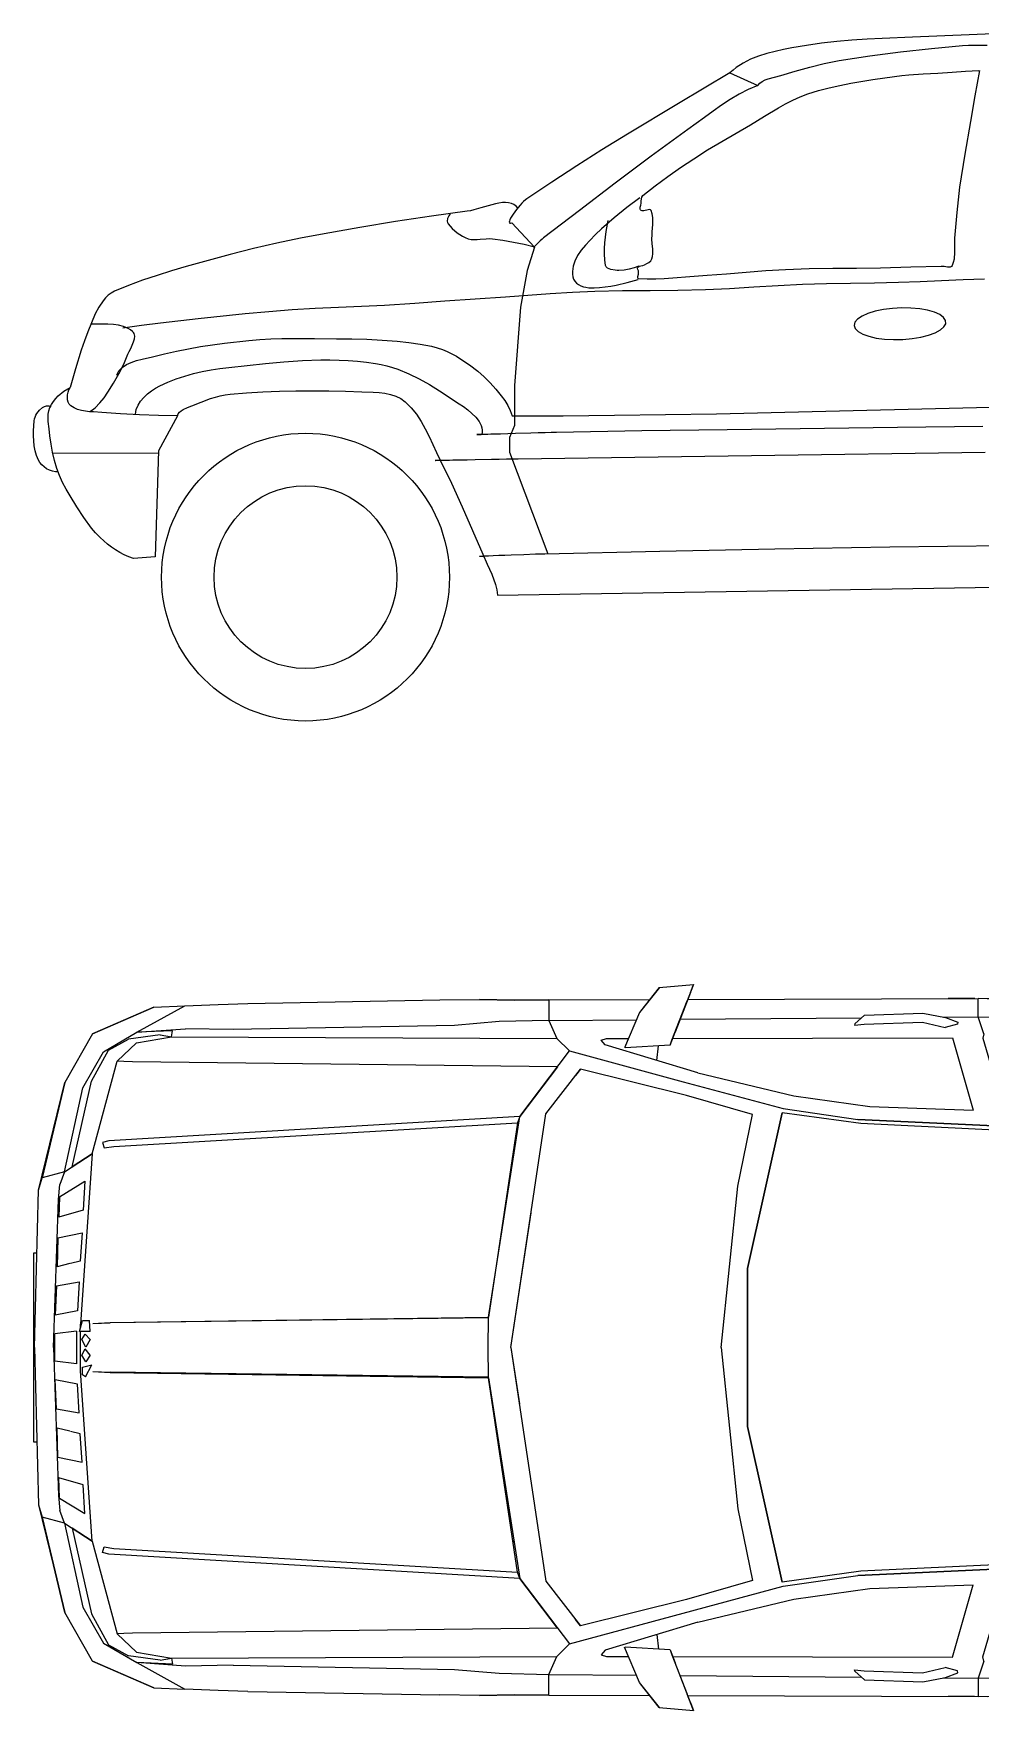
# Model space of a CAD drawing. Header units: millimetres. Extents: x 116290 to 180258, y 22146 to 121276.
# Drawn here: x 161259 to 163764, y 46024 to 50462 of the extents above; entities that cross this region are included whole.
import ezdxf

# ---------------------------------------------------------------- set-up
doc = ezdxf.new("R2010")
doc.units = ezdxf.units.MM

# ---------------------------------------------------------------- blocks, each defined once
blk = doc.blocks.new('A$C4E7E626C')
for p, q in [((1656.1, 1913.3), (1603.3, 1847.1)), ((1654.6, 1913.5), (1605.9, 1850.4)), ((1654.6, 1913.5), (1745.8, 1921)), ((1744.2, 1916.9), (1729.1, 1878.2)), ((1737.8, 1900.1), (1745.8, 1921)), ((1745.8, 1921), (1744.2, 1916.9)), ((272.9, 1794.5), (399.8, 1864.6)), ((318.3, 1860.9), (399.8, 1864.6)), ((399.8, 1864.6), (488.3, 1868.4)), ((488.2, 1868.4), (566.9, 1870.4)), ((566.9, 1870.4), (1075.2, 1880.1)), ((1075.2, 1880.1), (1179.3, 1881.5)), ((1272.3, 1879.7), (1179.3, 1881.5)), ((1179.3, 1881.5), (1272.2, 1879.7)), ((1272.2, 1879.7), (1362.9, 1880.4)), ((1362.9, 1880.4), (1272.3, 1879.7)), ((1362.9, 1880.4), (1362.8, 1826)), ((1362.9, 1880.4), (1629.7, 1881.2)), ((1688.6, 1773.6), (1729.1, 1878.2)), ((1688.6, 1773.6), (1729.1, 1878.2)), ((1737.8, 1900.1), (1697.1, 1795.3)), ((1730.5, 1881.5), (2499.1, 1884)), ((2488.5, 1884.5), (2419.3, 1883.7)), ((2488.8, 1883.9), (2488.5, 1884.5)), ((2498.9, 1835.3), (2499.1, 1884)), ((3110.8, 1879.5), (2499.1, 1884)), ((2522.7, 1884.1), (2743.1, 1882.2)), ((2522.7, 1884.1), (2522.7, 1883.8)), ((3110.8, 1879.5), (3185.4, 1880.3)), ((3111.1, 1879.5), (3110.8, 1879.5)), ((3272.1, 1880.2), (3185.4, 1880.3)), ((3458.3, 1877.9), (3272.1, 1880.2)), ((3458.2, 1877.9), (3883.6, 1870.5)), ((3458.2, 1877.9), (3463.7, 1827.3)), ((3458.3, 1877.9), (3458.3, 1877.9)), ((3883.6, 1870.5), (4017.4, 1867)), ((4017.4, 1867), (4118.6, 1862.9)), ((318.3, 1860.9), (155.8, 1790.3)), ((155.8, 1790.3), (318.3, 1860.9)), ((1231.7, 1822.7), (1113.7, 1812.6)), ((1362.8, 1826), (1231.7, 1822.7)), ((1362.8, 1826), (1595, 1827.9)), ((1362.8, 1826), (1384.6, 1778.5)), ((1603.3, 1847.1), (1562.9, 1753.5)), ((1710.1, 1828.9), (2190, 1832.8)), ((2198.1, 1840.1), (2172.3, 1817)), ((2197.3, 1816.1), (2352, 1821.1)), ((2198.1, 1840.1), (2352.8, 1844.9)), ((2352, 1821.1), (2411.4, 1807)), ((2352.8, 1844.9), (2412.7, 1833.4)), ((2406.5, 1834.6), (2498.9, 1835.3)), ((2412.7, 1833.4), (2445.2, 1821.4)), ((2445.2, 1821.4), (2444.1, 1815.8)), ((2498.9, 1835.3), (3055.3, 1833.5)), ((2513.8, 1790.2), (2498.9, 1835.3)), ((3196.5, 1832.6), (3055.3, 1833.5)), ((3167.1, 1830.7), (3140.9, 1818.1)), ((3167.1, 1830.7), (3296.4, 1838.9)), ((3296.4, 1838.9), (3353.4, 1830.3)), ((3353.4, 1830.3), (3417.6, 1811.5)), ((3463.7, 1827.3), (3355.1, 1829.8)), ((3463.7, 1827.3), (3463.1, 1833)), ((3463.7, 1827.3), (3938.5, 1819.8)), ((3467.9, 1782.4), (3463.7, 1827.3)), ((3938.5, 1819.8), (4019.1, 1819.5)), ((4019.1, 1819.5), (4349.7, 1806.6)), ((4019.1, 1819.5), (4019.3, 1819.5)), ((4118.6, 1862.9), (4269.8, 1859.5)), ((4442.6, 1842.8), (4269.8, 1859.5)), ((4442.6, 1842.8), (4511.4, 1815)), ((155.8, 1790.3), (82.5, 1661.7)), ((155.8, 1790.3), (82.5, 1661.7)), ((185.2, 1742.6), (272.9, 1794.5)), ((198, 1747), (251.2, 1776.3)), ((335.3, 1787.7), (251.2, 1776.3)), ((272.7, 1766.4), (365.3, 1782.7)), ((272.9, 1794.5), (401.9, 1804.1)), ((367.6, 1798.6), (272.9, 1794.5)), ((335.3, 1787.7), (365.3, 1782.7)), ((365.3, 1782.7), (367.6, 1798.6)), ((365.3, 1782.7), (1384.6, 1778.5)), ((528.4, 1801.5), (401.9, 1804.1)), ((1113.7, 1812.6), (528.4, 1801.5)), ((1417.9, 1745.1), (1384.6, 1778.5)), ((1501.3, 1773.7), (1515.5, 1777.9)), ((1515.5, 1777.9), (1573.5, 1778)), ((1683.8, 1760.8), (1697.1, 1795.3)), ((1690.6, 1778.3), (2431.3, 1780.3)), ((2172.3, 1817), (2171.6, 1813.4)), ((2171.6, 1813.4), (2197.3, 1816.1)), ((2444.1, 1815.8), (2411.4, 1807)), ((2431.3, 1780.3), (2485.4, 1588.4)), ((2513.8, 1790.2), (2511.6, 1778.9)), ((2511.6, 1778.9), (2567.8, 1587)), ((2511.6, 1778.9), (2567.8, 1587)), ((2613.7, 1777.1), (3391.8, 1773.5)), ((2613.7, 1777.1), (2660, 1585.4)), ((3140.9, 1818.1), (3140.2, 1814.5)), ((3140.2, 1814.5), (3166.2, 1806.7)), ((3166.2, 1806.7), (3295.7, 1815.7)), ((3295.7, 1815.7), (3351.9, 1803.8)), ((3467.9, 1782.4), (3312.3, 1584)), ((3416.6, 1806), (3351.9, 1803.8)), ((3417.6, 1811.5), (3416.6, 1806)), ((4349.7, 1806.6), (4317.6, 1761.5)), ((4349.6, 1806.6), (4349.7, 1806.6)), ((4349.7, 1806.6), (4425.2, 1792.2)), ((4404.4, 1801.3), (4462.8, 1775.9)), ((4404.4, 1801.3), (4426, 1798.2)), ((4426, 1798.2), (4459.6, 1779.3)), ((4475.5, 1756.1), (4435.9, 1787.6)), ((4462.8, 1775.9), (4459.6, 1779.3)), ((4461.8, 1776.3), (4497.3, 1727.4)), ((4462.8, 1775.9), (4496.3, 1729)), ((4552.5, 1764.6), (4511.4, 1815)), ((130.8, 1647.3), (185.2, 1742.6)), ((153.3, 1664.8), (198, 1747)), ((272.7, 1766.4), (221.5, 1718.3)), ((1286.7, 1571.4), (1417.9, 1745.1)), ((1417.9, 1745.1), (1718.9, 1663.7)), ((1512.1, 1761.4), (1501.3, 1773.7)), ((1757, 1687.2), (1512, 1761.4)), ((1683.8, 1760.8), (1565, 1753.3)), ((1649.1, 1719.9), (1653.1, 1758.9)), ((1649.1, 1719.9), (1653.1, 1758.9)), ((1683.8, 1760.8), (1688.6, 1773.6)), ((1683.8, 1760.8), (1688.6, 1773.6)), ((3243, 1584.4), (3391.8, 1773.5)), ((3407.9, 1583.4), (3559.6, 1770.6)), ((4348, 1738.5), (3559.6, 1770.6)), ((4104.4, 1567.7), (4348, 1738.5)), ((4317.6, 1761.5), (4450.5, 1754.4)), ((4442.9, 1728.1), (4450.5, 1754.4)), ((4450.5, 1754.4), (4477.7, 1725.3)), ((4494.2, 1713.7), (4475.5, 1756.1)), ((4575.4, 1686.5), (4552.5, 1764.6)), ((4563.1, 1711.2), (4552.5, 1764.6)), ((154.8, 1473), (221.5, 1718.3)), ((238.8, 1717.5), (221.5, 1718.3)), ((261.4, 1716.8), (238.8, 1717.5)), ((1386.4, 1703.4), (261.4, 1716.8)), ((1386.4, 1703.4), (1286.7, 1571.4)), ((1355.1, 1578.5), (1446.6, 1696.9)), ((1446.6, 1696.9), (1433.5, 1679.9)), ((1727, 1627), (1446.6, 1696.9)), ((1757, 1687.2), (2011.3, 1626.2)), ((4442.9, 1728.1), (4163.9, 1546)), ((4187, 1541.9), (4443, 1703.5)), ((4442.9, 1728.1), (4444.9, 960.5)), ((4443, 1703.5), (4442.9, 1728.1)), ((4477.7, 1725.3), (4494.2, 1713.7)), ((4494.2, 1713.7), (4525, 1503.2)), ((4494.2, 1713.7), (4563.1, 1711.2)), ((4497.3, 1727.4), (4496.3, 1729)), ((4575.4, 1686.5), (4563.1, 1711.2)), ((4581.7, 1636.1), (4575.4, 1686.5)), ((12.7, 1377.2), (82.5, 1661.7)), ((22.5, 1409.4), (82.5, 1661.7)), ((82.5, 1661.7), (22.5, 1409.4)), ((82.3, 1425.6), (130.8, 1647.3)), ((101.8, 1438.3), (153.3, 1664.8)), ((1718.9, 1663.7), (1983.3, 1592.5)), ((4331.1, 1655.1), (4163.9, 1546)), ((4205, 1522.9), (4427.5, 1666)), ((4427.5, 1666), (4431.6, 960.5)), ((1901.6, 1576.7), (1727, 1627)), ((2011.3, 1626.2), (2212.1, 1598.6)), ((2212.1, 1598.6), (2485.4, 1588.4)), ((4581.7, 1636.1), (4604.1, 1502.5)), ((1286.7, 1571.4), (199.5, 1507.3)), ((212.1, 1492.6), (1279.9, 1555.2)), ((1203.9, 1040.7), (1286.7, 1571.4)), ((1279.9, 1555.2), (1203.9, 1040.7)), ((1262.9, 960.5), (1355.1, 1578.5)), ((1286.7, 1571.4), (1279.9, 1555.2)), ((1863.1, 1387.3), (1901.6, 1576.7)), ((1888.8, 1169.5), (1980.3, 1581.7)), ((1980.3, 1581.7), (1888.8, 1169.5)), ((2188.3, 1552.8), (1980.3, 1581.7)), ((1983.3, 1592.5), (2180.7, 1564.2)), ((2578.9, 1544.9), (2180.7, 1564.2)), ((2180.7, 1564.2), (2578.9, 1545)), ((2578.9, 1545), (2567.8, 1587)), ((3243, 1584.4), (2660, 1585.4)), ((3312.3, 1584), (3288.5, 1540.1)), ((3407.9, 1583.4), (4104.4, 1567.7)), ((2579.7, 1533.5), (2188.2, 1552.8)), ((2578.9, 1545), (3288.5, 1540.1)), ((2578.9, 1545), (2579.3, 1544.9)), ((3277, 1524.5), (2579.7, 1533.5)), ((3288.5, 1540.1), (3277, 1524.5)), ((3277, 1524.5), (3287.9, 1539.2)), ((4132, 1539.3), (3288.5, 1540.1)), ((4163.9, 1546), (4132, 1539.3)), ((4187, 1541.9), (4228.6, 1090.9)), ((4205, 1522.9), (4242, 1082.8)), ((4519.4, 1506.3), (4519.8, 1516.7)), ((4520.3, 1518.7), (4519.8, 1516.7)), ((4520.7, 1518.3), (4520.3, 1518.7)), ((4539.6, 1382.2), (4520.7, 1518.3)), ((82.3, 1425.6), (154.8, 1473)), ((154.8, 1473), (101.8, 1438.3)), ((154.8, 1473), (124.6, 1022.1)), ((199.5, 1507.3), (182, 1502.9)), ((182, 1502.9), (187.1, 1488.4)), ((187.1, 1488.4), (212.1, 1492.6)), ((1271.6, 1474.6), (1268, 1474.6)), ((4443.6, 1474.9), (4443.6, 1474.9)), ((4538.4, 960.5), (4519.4, 1506.3)), ((4522.6, 1504.5), (4525, 1503.2)), ((4522.6, 1504.5), (4525, 1503.2)), ((4523.4, 1498.9), (4525, 1503.2)), ((4525.2, 1486), (4525, 1503.2)), ((4623.2, 960.5), (4604.1, 1502.5)), ((82.3, 1425.6), (22.5, 1409.4)), ((82.3, 1425.6), (69.1, 1392.1)), ((2.5, 960.5), (12.7, 1377.2)), ((12.7, 1377.2), (22.5, 1409.4)), ((12.7, 1377.2), (22.5, 1409.4)), ((66.1, 1351.8), (69.1, 1392.1)), ((68.3, 1359.1), (136, 1400.2)), ((136, 1400.2), (131.4, 1324.2)), ((1818.7, 960.5), (1863.1, 1387.3)), ((1818.7, 960.5), (1863.1, 1387.3)), ((4548.9, 960.5), (4539.6, 1382.2)), ((52.9, 960.5), (66.1, 1351.8)), ((68.3, 1359.1), (66.6, 1305.6)), ((131.4, 1324.2), (66.6, 1305.6)), ((1262.9, 960.5), (1316.1, 1316.7)), ((64.6, 1250.7), (62.1, 1174.2)), ((64.6, 1250.7), (128.3, 1264.1)), ((128.3, 1264.1), (123.6, 1188.8)), ((0, 1210.5), (0, 710.5)), ((8.6, 1210.5), (0, 1210.5)), ((96.2, 1182.3), (62.1, 1174.2)), ((123.6, 1188.8), (97.5, 1182.6)), ((1888.8, 1169.5), (1888.8, 751.5)), ((1888.8, 751.5), (1888.8, 1169.5)), ((60.3, 1123.3), (57.6, 1046.1)), ((60.3, 1123.3), (120.8, 1133.8)), ((120.8, 1133.8), (116.1, 1057.7)), ((4228.6, 1090.9), (4228.6, 830)), ((4242, 1082.8), (4242, 838.1)), ((116.1, 1057.7), (57.6, 1046.1)), ((121.7, 1002.9), (129.3, 1032)), ((124.5, 1013.4), (124.6, 1022.1)), ((129.3, 1032), (147.9, 1032.3)), ((149.6, 1002.9), (147.9, 1032.3)), ((156.4, 1024.2), (202.5, 1026.8)), ((156.4, 1024.2), (202.8, 1026)), ((202.5, 1026.8), (1203.9, 1040.7)), ((1203.9, 1039.3), (202.7, 1026)), ((1202.9, 960.5), (1203.9, 1039.3)), ((1203.9, 1039.3), (1203.9, 1040.7)), ((1203.9, 1040.7), (1203.9, 1040.7)), ((113.4, 1003.9), (55.9, 996.8)), ((55.9, 924.1), (55.9, 996.8)), ((113.4, 1003.9), (113.4, 917)), ((149.6, 1002.9), (121.7, 1002.9)), ((123.9, 960.5), (124.4, 1002.9)), ((127.7, 981.3), (136.9, 995.6)), ((138.6, 961.1), (127.7, 981.3)), ((149.4, 981.3), (136.9, 995.6)), ((149.4, 981.3), (138.6, 961.1)), ((2.5, 960.5), (12.7, 543.7)), ((52.9, 960.5), (66.1, 569.2)), ((124.6, 898.8), (123.9, 960.5)), ((127.7, 940.2), (136.9, 956.7)), ((138.6, 922.3), (127.7, 940.2)), ((149.6, 940.2), (136.9, 956.7)), ((149.6, 940.2), (138.6, 922.3)), ((1202.9, 960.6), (1202.9, 960.5)), ((1203.9, 881.7), (1202.9, 960.5)), ((1262.9, 960.5), (1285.1, 811.6)), ((1262.9, 960.5), (1355.1, 342.5)), ((1818.7, 960.5), (1863.1, 533.6)), ((4427.5, 255), (4431.6, 960.5)), ((4442.9, 192.9), (4444.9, 960.5)), ((4519.4, 414.7), (4538.4, 960.5)), ((4548.9, 960.5), (4539.6, 538.8)), ((4623.2, 960.5), (4604.1, 418.4)), ((113.4, 917), (55.9, 924.1)), ((154.8, 448), (124.6, 898.8)), ((129.3, 908.8), (154.3, 914.9)), ((129.3, 888.2), (129.3, 908.8)), ((137.4, 882.7), (129.3, 888.2)), ((137.4, 882.7), (154.3, 914.9)), ((156.4, 896.7), (202.8, 895)), ((156.4, 896.7), (202.5, 894.1)), ((202.5, 894.1), (1203.9, 880.3)), ((1203.9, 881.7), (202.7, 895)), ((60.3, 797.7), (57.6, 874.9)), ((116.1, 863.3), (57.6, 874.9)), ((120.8, 787.2), (116.1, 863.3)), ((1203.9, 880.3), (1203.9, 881.7)), ((1203.9, 880.3), (1286.7, 349.5)), ((1279.9, 365.8), (1203.9, 880.3)), ((1203.9, 880.3), (1203.9, 880.3)), ((4187, 379.1), (4228.6, 830)), ((4205, 398), (4242, 838.1)), ((60.3, 797.7), (120.8, 787.2)), ((0, 710.5), (8.6, 710.5)), ((64.6, 670.3), (62.1, 746.7)), ((96.2, 738.6), (62.1, 746.7)), ((123.6, 732.1), (97.5, 738.3)), ((128.3, 656.8), (123.6, 732.1)), ((1888.8, 751.5), (1980.3, 339.2)), ((1980.3, 339.2), (1888.8, 751.5)), ((64.6, 670.3), (128.3, 656.8)), ((68.3, 561.9), (66.6, 615.4)), ((131.4, 596.8), (66.6, 615.4)), ((136, 520.8), (131.4, 596.8)), ((12.7, 543.7), (82.5, 259.2)), ((12.7, 543.7), (22.5, 511.6)), ((12.7, 543.7), (22.5, 511.6)), ((66.1, 569.2), (69.1, 528.9)), ((68.3, 561.9), (136, 520.8)), ((1863.1, 533.6), (1901.6, 344.3)), ((4539.6, 538.8), (4520.7, 402.6)), ((22.5, 511.6), (82.5, 259.2)), ((82.5, 259.2), (22.5, 511.6)), ((82.3, 495.4), (22.5, 511.6)), ((82.3, 495.4), (69.1, 528.9)), ((82.3, 495.4), (130.8, 273.7)), ((82.3, 495.4), (154.8, 448)), ((101.8, 482.6), (153.3, 256.1)), ((154.8, 448), (101.8, 482.6)), ((154.8, 448), (221.5, 202.7)), ((1271.6, 446.3), (1268, 446.3)), ((4443.6, 446.1), (4443.6, 446.1)), ((182, 418.1), (187.1, 432.6)), ((199.5, 413.6), (182, 418.1)), ((187.1, 432.6), (212.1, 428.4)), ((1286.7, 349.5), (199.5, 413.6)), ((212.1, 428.4), (1279.9, 365.8)), ((4494.2, 207.2), (4525, 417.8)), ((4519.4, 414.7), (4519.8, 404.3)), ((4520.3, 402.3), (4519.8, 404.3)), ((4520.7, 402.6), (4520.3, 402.3)), ((4522.6, 416.5), (4525, 417.8)), ((4522.6, 416.5), (4525, 417.8)), ((4523.4, 422.1), (4525, 417.8)), ((4525.2, 434.9), (4525, 417.8)), ((4581.7, 284.9), (4604.1, 418.4)), ((1286.7, 349.5), (1279.9, 365.8)), ((2188.3, 368.2), (1980.3, 339.2)), ((1983.3, 328.5), (2180.7, 356.8)), ((2578.9, 376), (2180.7, 356.8)), ((2180.7, 356.8), (2578.9, 376)), ((2579.7, 387.5), (2188.2, 368.2)), ((2578.9, 376), (2567.8, 334)), ((2578.9, 376), (3288.5, 380.9)), ((2578.9, 376), (2579.3, 376)), ((3277, 396.5), (2579.7, 387.5)), ((3277, 396.5), (3287.9, 381.7)), ((3288.5, 380.9), (3277, 396.5)), ((4132, 381.7), (3288.5, 380.9)), ((3288.5, 380.9), (3312.3, 337)), ((4163.9, 375), (4132, 381.7)), ((4442.9, 192.9), (4163.9, 375)), ((4331.1, 265.8), (4163.9, 375)), ((4187, 379.1), (4443, 217.5)), ((4427.5, 255), (4205, 398)), ((1286.7, 349.5), (1417.9, 175.9)), ((1386.4, 217.6), (1286.7, 349.5)), ((1355.1, 342.5), (1446.6, 224.1)), ((1718.9, 257.3), (1983.3, 328.5)), ((1901.6, 344.3), (1727, 294)), ((2011.3, 294.8), (2212.1, 322.3)), ((2212.1, 322.3), (2485.4, 332.6)), ((2431.3, 140.6), (2485.4, 332.6)), ((2511.6, 142.1), (2567.8, 334)), ((2511.6, 142.1), (2567.8, 334)), ((2613.7, 143.9), (2660, 335.5)), ((3243, 336.6), (2660, 335.5)), ((3243, 336.6), (3391.8, 147.5)), ((3467.9, 138.5), (3312.3, 337)), ((3407.9, 337.5), (4104.4, 353.2)), ((3407.9, 337.5), (3559.6, 150.4)), ((4104.4, 353.2), (4348, 182.5)), ((130.8, 273.7), (185.2, 178.4)), ((1727, 294), (1446.6, 224.1)), ((1757, 233.8), (2011.3, 294.8)), ((4581.7, 284.9), (4575.4, 234.4)), ((155.8, 130.7), (82.5, 259.2)), ((155.8, 130.7), (82.5, 259.2)), ((153.3, 256.1), (198, 173.9)), ((1417.9, 175.9), (1718.9, 257.3)), ((1446.6, 224.1), (1433.5, 241)), ((1757, 233.8), (1512, 159.6)), ((4575.4, 234.4), (4552.5, 156.3)), ((4575.4, 234.4), (4563.1, 209.8)), ((185.2, 178.4), (272.9, 126.5)), ((238.8, 203.4), (221.5, 202.7)), ((272.7, 154.6), (221.5, 202.7)), ((261.4, 204.2), (238.8, 203.4)), ((1386.4, 217.6), (261.4, 204.2)), ((1649.1, 201.1), (1653.1, 162.1)), ((1649.1, 201.1), (1653.1, 162.1)), ((4348, 182.5), (3559.6, 150.4)), ((4443, 217.5), (4442.9, 192.9)), ((4442.9, 192.9), (4450.5, 166.6)), ((4450.5, 166.6), (4477.7, 195.7)), ((4461.8, 144.7), (4497.3, 193.6)), ((4462.8, 145.1), (4496.3, 191.9)), ((4494.2, 207.2), (4475.5, 164.8)), ((4477.7, 195.7), (4494.2, 207.2)), ((4494.2, 207.2), (4563.1, 209.8)), ((4497.3, 193.6), (4496.3, 191.9)), ((4563.1, 209.8), (4552.5, 156.3)), ((198, 173.9), (251.2, 144.6)), ((335.3, 133.3), (251.2, 144.6)), ((272.7, 154.6), (365.3, 138.3)), ((335.3, 133.3), (365.3, 138.3)), ((365.3, 138.3), (1384.6, 142.5)), ((365.3, 138.3), (367.6, 122.3)), ((1362.8, 94.9), (1384.6, 142.5)), ((1417.9, 175.9), (1384.6, 142.5)), ((1512.1, 159.6), (1501.3, 147.2)), ((1501.3, 147.2), (1515.5, 143.1)), ((1515.5, 143.1), (1573.5, 142.9)), ((1603.3, 73.8), (1562.9, 167.5)), ((1683.8, 160.2), (1565, 167.6)), ((1683.8, 160.2), (1697.1, 125.7)), ((1683.8, 160.2), (1688.6, 147.4)), ((1683.8, 160.2), (1688.6, 147.4)), ((1688.6, 147.4), (1729.1, 42.8)), ((1688.6, 147.4), (1729.1, 42.8)), ((1690.6, 142.6), (2431.3, 140.6)), ((2513.8, 130.7), (2511.6, 142.1)), ((2613.7, 143.9), (3391.8, 147.5)), ((3467.9, 138.5), (3463.7, 93.7)), ((4317.6, 159.5), (4450.5, 166.6)), ((4349.7, 114.4), (4317.6, 159.5)), ((4404.4, 119.7), (4462.8, 145.1)), ((4426, 122.8), (4459.6, 141.6)), ((4475.5, 164.8), (4435.9, 133.4)), ((4462.8, 145.1), (4459.6, 141.6)), ((4552.5, 156.3), (4511.4, 106)), ((318.3, 60), (155.8, 130.7)), ((155.8, 130.7), (318.3, 60)), ((272.9, 126.5), (399.8, 56.3)), ((401.9, 116.9), (272.9, 126.5)), ((367.6, 122.3), (272.9, 126.5)), ((528.4, 119.5), (401.9, 116.9)), ((528.4, 119.5), (1113.7, 108.3)), ((1113.7, 108.3), (1231.7, 98.3)), ((1231.7, 98.3), (1362.8, 94.9)), ((1362.8, 94.9), (1595, 93)), ((1362.9, 40.6), (1362.8, 94.9)), ((1737.8, 20.8), (1697.1, 125.7)), ((1710.1, 92.1), (2190, 88.2)), ((2171.6, 107.5), (2197.3, 104.9)), ((2172.3, 104), (2171.6, 107.5)), ((2198.1, 80.9), (2172.3, 104)), ((2197.3, 104.9), (2352, 99.8)), ((2352, 99.8), (2411.4, 113.9)), ((2444.1, 105.1), (2411.4, 113.9)), ((2412.7, 87.6), (2445.2, 99.6)), ((2445.2, 99.6), (2444.1, 105.1)), ((2513.8, 130.7), (2498.9, 85.6)), ((3140.2, 106.4), (3166.2, 114.3)), ((3140.9, 102.9), (3140.2, 106.4)), ((3167.1, 90.3), (3140.9, 102.9)), ((3166.2, 114.3), (3295.7, 105.3)), ((3167.1, 90.3), (3296.4, 82)), ((3295.7, 105.3), (3351.9, 117.1)), ((3296.4, 82), (3353.4, 90.7)), ((3416.6, 115), (3351.9, 117.1)), ((3353.4, 90.7), (3417.6, 109.5)), ((3463.7, 93.7), (3355.1, 91.2)), ((3417.6, 109.5), (3416.6, 115)), ((3458.2, 43.1), (3463.7, 93.7)), ((3463.7, 93.7), (3938.5, 101.2)), ((3938.5, 101.2), (4019.1, 101.4)), ((4019.1, 101.4), (4349.7, 114.4)), ((4019.1, 101.4), (4019.3, 101.4)), ((4349.6, 114.4), (4349.7, 114.4)), ((4349.7, 114.4), (4425.2, 128.7)), ((4404.4, 119.7), (4426, 122.8)), ((4442.6, 78.2), (4511.4, 106)), ((318.3, 60), (399.8, 56.4)), ((488.3, 52.6), (399.8, 56.3)), ((566.9, 50.5), (488.2, 52.6)), ((566.9, 50.5), (1075.2, 40.9)), ((1656.1, 7.6), (1603.3, 73.8)), ((1654.6, 7.5), (1605.9, 70.6)), ((2198.1, 80.9), (2352.8, 76.1)), ((2352.8, 76.1), (2412.7, 87.6)), ((2406.5, 86.4), (2498.9, 85.6)), ((2498.9, 85.6), (3055.3, 87.5)), ((2498.9, 85.6), (2499.1, 37)), ((3196.5, 88.4), (3055.3, 87.5)), ((3458.2, 43.1), (3883.6, 50.4)), ((3883.6, 50.4), (4017.4, 54)), ((4017.4, 54), (4118.6, 58.1)), ((4118.6, 58.1), (4269.8, 61.5)), ((4442.6, 78.2), (4269.8, 61.5)), ((1179.3, 39.5), (1075.2, 40.9)), ((1179.3, 39.5), (1272.2, 41.3)), ((1272.3, 41.3), (1179.3, 39.5)), ((1272.2, 41.3), (1362.9, 40.6)), ((1362.9, 40.6), (1272.3, 41.3)), ((1362.9, 40.6), (1629.7, 39.8)), ((1654.6, 7.5), (1745.8, 0)), ((1744.2, 4.1), (1729.1, 42.8)), ((1730.5, 39.4), (2499.1, 37)), ((1737.8, 20.8), (1745.8, 0)), ((1745.8, 0), (1744.2, 4.1)), ((2488.5, 36.5), (2419.3, 37.2)), ((2488.8, 37), (2488.5, 36.5)), ((2499.1, 37), (3111.1, 41.5)), ((2522.7, 36.9), (2743.1, 38.8)), ((2522.7, 37.2), (2522.7, 36.9)), ((3110.8, 41.5), (3185.4, 40.7)), ((3272.1, 40.7), (3185.4, 40.7)), ((3458.3, 43.1), (3272.1, 40.7)), ((3458.3, 43.1), (3458.3, 43.1))]:
    blk.add_line(p, q)
blk = doc.blocks.new('A$C67BE7FD5')
at = {"linetype": 'Continuous'}
for p, q in [((2084.7, 1821.3), (2045, 1815.7)), ((2124.6, 1825.7), (2084.7, 1821.3)), ((2164.7, 1829.1), (2124.6, 1825.7)), ((2204.8, 1831.8), (2164.7, 1829.1)), ((2244.9, 1833.9), (2204.8, 1831.8)), ((2325.3, 1837.4), (2244.9, 1833.9)), ((2560.7, 1846.9), (2325.3, 1837.4)), ((1897, 1778.8), (1877.2, 1768.9)), ((1917.9, 1787), (1897, 1778.8)), ((1939.5, 1793.8), (1917.9, 1787)), ((1961.5, 1799.5), (1939.5, 1793.8)), ((1983.6, 1804.4), (1961.5, 1799.5)), ((2005.5, 1808.8), (1983.6, 1804.4)), ((2045, 1815.7), (2005.5, 1808.8)), ((2091.8, 1767.8), (2130.9, 1775.5)), ((2130.9, 1775.5), (2212.2, 1787.9)), ((2212.2, 1787.9), (2293.7, 1798.5)), ((2293.7, 1798.5), (2375.4, 1807.5)), ((2375.4, 1807.5), (2457.3, 1815.2)), ((2457.3, 1815.2), (2473.5, 1816.2)), ((2473.5, 1816.2), (2489.7, 1816.6)), ((2489.7, 1816.6), (2522.3, 1816.2)), ((1842.3, 1742.6), (1706.4, 1661.9)), ((1850.3, 1750.1), (1842.3, 1742.6)), ((1842.3, 1742.6), (1916, 1709.5)), ((1858.9, 1756.9), (1850.3, 1750.1)), ((1877.2, 1768.9), (1858.9, 1756.9)), ((1943.1, 1727), (1960, 1731.5)), ((1960, 1731.5), (1976.5, 1735.8)), ((1976.5, 1735.8), (2014.7, 1747.4)), ((2014.7, 1747.4), (2053.1, 1758.2)), ((2053.1, 1758.2), (2091.8, 1767.8)), ((2219.8, 1725), (2277.7, 1733.6)), ((2277.7, 1733.6), (2296.6, 1736.1)), ((2296.6, 1736.1), (2315.6, 1738)), ((2315.6, 1738), (2353.7, 1740.6)), ((2353.7, 1740.6), (2391.8, 1742.5)), ((2391.8, 1742.5), (2429.9, 1744.6)), ((2429.9, 1744.6), (2465.2, 1747.1)), ((2465.2, 1747.1), (2500.5, 1749)), ((2502.7, 1749), (2490.2, 1681.8)), ((1866.5, 1686.6), (1842.9, 1672.6)), ((1890.8, 1699), (1866.5, 1686.6)), ((1916, 1709.5), (1890.8, 1699)), ((1916, 1709.5), (1921.3, 1715.6)), ((1921.3, 1715.6), (1927.8, 1720.3)), ((1927.8, 1720.3), (1935.1, 1724.1)), ((1935.1, 1724.1), (1943.1, 1727)), ((2028.2, 1679.7), (2048.4, 1687.3)), ((2048.4, 1687.3), (2076.3, 1695.9)), ((2076.3, 1695.9), (2104.6, 1703.3)), ((2104.6, 1703.3), (2133.1, 1709.8)), ((2133.1, 1709.8), (2161.9, 1715.4)), ((2161.9, 1715.4), (2219.8, 1725)), ((1706.4, 1661.9), (1570.9, 1580.5)), ((1820, 1657.5), (1797.4, 1641.6)), ((1842.9, 1672.6), (1820, 1657.5)), ((1933.4, 1627.9), (1970.6, 1650.3)), ((1970.6, 1650.3), (1989.5, 1660.9)), ((1989.5, 1660.9), (2008.6, 1670.8)), ((2008.6, 1670.8), (2028.2, 1679.7)), ((2490.2, 1681.8), (2478.4, 1614.5)), ((1753, 1608.8), (1730.8, 1592.6)), ((1775.1, 1625.2), (1753, 1608.8)), ((1797.4, 1641.6), (1775.1, 1625.2)), ((1820.5, 1561.7), (1896.2, 1605.7)), ((1896.2, 1605.7), (1933.4, 1627.9)), ((2478.4, 1614.5), (2463.3, 1527.5)), ((1570.9, 1580.5), (1503.6, 1539)), ((1730.8, 1592.6), (1634.2, 1522.5)), ((1783.1, 1538.9), (1820.5, 1561.7)), ((1503.6, 1539), (1436.8, 1496.9)), ((1634.2, 1522.5), (1538.8, 1451)), ((1711.7, 1492.3), (1746.3, 1515.3)), ((1746.3, 1515.3), (1783.1, 1538.9)), ((2463.3, 1527.5), (2449.7, 1440.3)), ((1436.8, 1496.9), (1370.6, 1453.8)), ((1644.1, 1444.1), (1677.6, 1468.7)), ((1677.6, 1468.7), (1711.7, 1492.3)), ((1370.6, 1453.8), (1305.1, 1409.6)), ((1538.8, 1451), (1443.9, 1378.6)), ((1611.8, 1418.2), (1644.1, 1444.1)), ((2449.7, 1440.3), (2445.7, 1406.7)), ((1147.3, 1376.5), (1052.4, 1363.5)), ((1155.8, 1378), (1147.3, 1376.5)), ((1164.8, 1380), (1155.8, 1378)), ((1183.6, 1385.4), (1164.8, 1380)), ((1202.9, 1391.3), (1183.6, 1385.4)), ((1222, 1396.4), (1202.9, 1391.3)), ((1231.2, 1398.3), (1222, 1396.4)), ((1240.1, 1399.5), (1231.2, 1398.3)), ((1248.6, 1399.9), (1240.1, 1399.5)), ((1256.6, 1399.2), (1248.6, 1399.9)), ((1264, 1397.5), (1256.6, 1399.2)), ((1270.7, 1394.4), (1264, 1397.5)), ((1277.2, 1381), (1268.6, 1369.3)), ((1276.6, 1389.9), (1270.7, 1394.4)), ((1281.7, 1383.7), (1276.6, 1389.9)), ((1286.9, 1392.5), (1277.2, 1381)), ((1291.8, 1397.7), (1286.9, 1392.5)), ((1296.5, 1402.4), (1291.8, 1397.7)), ((1301, 1406.5), (1296.5, 1402.4)), ((1305.1, 1409.6), (1301, 1406.5)), ((1443.9, 1378.6), (1349.2, 1306)), ((1569.1, 1386.4), (1535.5, 1359.1)), ((1603.9, 1412), (1569.1, 1386.4)), ((1605, 1382.4), (1605.1, 1387.5)), ((1605.8, 1380.3), (1605, 1382.4)), ((1605.1, 1387.5), (1606.3, 1393.1)), ((1607.4, 1378.5), (1605.8, 1380.3)), ((1606.3, 1393.1), (1607.4, 1398.4)), ((1607.4, 1398.4), (1607.6, 1403.7)), ((1610.4, 1377.4), (1607.4, 1378.5)), ((1607.6, 1403.7), (1607.9, 1409.2)), ((1607.9, 1409.2), (1609, 1414.2)), ((1609, 1414.2), (1611.8, 1418.2)), ((1614, 1377.5), (1610.4, 1377.4)), ((1618, 1378.4), (1614, 1377.5)), ((1622, 1379.7), (1618, 1378.4)), ((1625.9, 1380.8), (1622, 1379.7)), ((1629.3, 1381.3), (1625.9, 1380.8)), ((1632.1, 1380.7), (1629.3, 1381.3)), ((1633.8, 1378.5), (1632.1, 1380.7)), ((1636.5, 1369.6), (1633.8, 1378.5)), ((2445.7, 1406.7), (2442.5, 1373.1)), ((863.2, 1333.7), (768.9, 1317)), ((957.7, 1349.2), (863.2, 1333.7)), ((1052.4, 1363.5), (957.7, 1349.2)), ((1095.1, 1357.8), (1094.6, 1350.2)), ((1094.6, 1350.2), (1095.3, 1346.7)), ((1098.2, 1364.8), (1095.1, 1357.8)), ((1095.3, 1346.7), (1096.8, 1343.7)), ((1096.8, 1343.7), (1107.6, 1330.9)), ((1100.5, 1367.6), (1098.2, 1364.8)), ((1103.2, 1369.6), (1100.5, 1367.6)), ((1258.7, 1350.3), (1258.5, 1347.4)), ((1258.5, 1347.4), (1259.5, 1345.5)), ((1260, 1354.1), (1258.7, 1350.3)), ((1259.5, 1345.5), (1261.8, 1344.9)), ((1262.1, 1358.6), (1260, 1354.1)), ((1261.8, 1344.9), (1265.5, 1345.7)), ((1268.6, 1369.3), (1262.1, 1358.6)), ((1265.5, 1345.7), (1325, 1281.7)), ((1535.5, 1359.1), (1502.5, 1330.4)), ((1515.2, 1322.8), (1520.1, 1352.5)), ((1637.9, 1360.5), (1636.5, 1369.6)), ((1636.7, 1322.5), (1638.1, 1341.7)), ((1638.1, 1341.7), (1637.9, 1360.5)), ((2442.5, 1373.1), (2436.5, 1305.8)), ((643.7, 1292.1), (581.5, 1277.8)), ((706.2, 1305.1), (643.7, 1292.1)), ((768.9, 1317), (706.2, 1305.1)), ((1107.6, 1330.9), (1120.3, 1319.8)), ((1120.3, 1319.8), (1134.5, 1310.7)), ((1134.5, 1310.7), (1142, 1307)), ((1142, 1307), (1149.8, 1304)), ((1149.8, 1304), (1157.4, 1302.1)), ((1157.4, 1302.1), (1165.3, 1301.5)), ((1165.3, 1301.5), (1173.3, 1301.7)), ((1173.3, 1301.7), (1181.4, 1302.4)), ((1181.4, 1302.4), (1197.6, 1304.1)), ((1197.6, 1304.1), (1205.7, 1304.4)), ((1205.7, 1304.4), (1213.7, 1304)), ((1213.7, 1304), (1241.8, 1300)), ((1241.8, 1300), (1269.8, 1295)), ((1269.8, 1295), (1297.6, 1289.2)), ((1297.6, 1289.2), (1325.4, 1282.9)), ((1330.2, 1288.8), (1326.1, 1284.7)), ((1340.3, 1298.3), (1330.2, 1288.8)), ((1345.2, 1302.7), (1340.3, 1298.3)), ((1349.2, 1306), (1345.2, 1302.7)), ((1471.5, 1299.6), (1460, 1286.9)), ((1486.6, 1315.3), (1471.5, 1299.6)), ((1502.5, 1330.4), (1486.6, 1315.3)), ((1510.2, 1277.8), (1511.2, 1292.8)), ((1511.2, 1292.8), (1513, 1307.8)), ((1513, 1307.8), (1515.2, 1322.8)), ((1636, 1303.6), (1636.2, 1313)), ((1636.8, 1290.2), (1636, 1303.6)), ((1636.2, 1313), (1636.7, 1322.5)), ((1638, 1276.8), (1636.8, 1290.2)), ((2436.5, 1305.8), (2436, 1296.6)), ((2436, 1296.6), (2436, 1287.3)), ((2436, 1287.3), (2436.2, 1268.6)), ((519.7, 1261.9), (442.2, 1240.8)), ((581.5, 1277.8), (519.7, 1261.9)), ((1325, 1281.7), (1305.4, 1219.5)), ((1323.5, 1281.8), (1323, 1280.6)), ((1323, 1280.6), (1323.6, 1280.8)), ((1326.1, 1284.7), (1323.5, 1281.8)), ((1323.6, 1280.8), (1325, 1281.7)), ((1431.8, 1244.5), (1427.8, 1231.2)), ((1439.2, 1259.7), (1431.8, 1244.5)), ((1448.9, 1273.7), (1439.2, 1259.7)), ((1460, 1286.9), (1448.9, 1273.7)), ((1510, 1262.9), (1510.2, 1277.8)), ((1511, 1248.1), (1510, 1262.9)), ((1513.4, 1233.4), (1511, 1248.1)), ((1627.9, 1241.5), (1632.9, 1245.4)), ((1632.9, 1245.4), (1636, 1250.6)), ((1636, 1250.6), (1637.4, 1257.1)), ((1637.4, 1257.1), (1638.1, 1263.6)), ((1638.1, 1263.6), (1638, 1276.8)), ((2435, 1250.3), (2433.1, 1241.5)), ((2436.2, 1268.6), (2435, 1250.3)), ((326.6, 1206.9), (288.6, 1194.1)), ((364.9, 1218.8), (326.6, 1206.9)), ((403.5, 1230.1), (364.9, 1218.8)), ((442.2, 1240.8), (403.5, 1230.1)), ((1305.4, 1219.5), (1287.8, 1122.5)), ((1427.8, 1231.2), (1425.7, 1217.2)), ((1425.7, 1217.2), (1425.7, 1210.2)), ((1425.7, 1210.2), (1426.6, 1203.5)), ((1426.6, 1203.5), (1428.6, 1197.2)), ((1515.2, 1229.3), (1513.4, 1233.4)), ((1518.3, 1226.2), (1515.2, 1229.3)), ((1522.5, 1223.9), (1518.3, 1226.2)), ((1527.4, 1222.3), (1522.5, 1223.9)), ((1538.3, 1220.7), (1527.4, 1222.3)), ((1543.7, 1220.3), (1538.3, 1220.7)), ((1548.7, 1220.2), (1543.7, 1220.3)), ((1562.2, 1220.8), (1548.7, 1220.2)), ((1575.6, 1223.2), (1562.2, 1220.8)), ((1588.8, 1226.8), (1575.6, 1223.2)), ((1601.6, 1231.2), (1588.8, 1226.8)), ((1597.7, 1225.7), (1598.5, 1228.6)), ((1598.5, 1222.3), (1597.7, 1225.7)), ((1598.3, 1201.9), (1598.7, 1204.4)), ((1598.3, 1199.8), (1598.3, 1201.9)), ((1599.1, 1198.3), (1598.3, 1199.8)), ((1598.5, 1228.6), (1602.2, 1231.3)), ((1599.9, 1218.8), (1598.5, 1222.3)), ((1598.7, 1204.4), (1600.1, 1210.2)), ((1600.7, 1197.7), (1599.1, 1198.3)), ((1600.7, 1215.4), (1599.9, 1218.8)), ((1600.1, 1210.2), (1600.7, 1215.4)), ((1602.2, 1231.3), (1606.8, 1232.6)), ((1606.8, 1232.6), (1611.7, 1233.5)), ((1611.7, 1233.5), (1616.2, 1235.2)), ((1616.2, 1235.2), (1622, 1238.3)), ((1622, 1238.3), (1627.9, 1241.5)), ((1668.6, 1198.2), (1645.9, 1197.3)), ((1691.2, 1199.6), (1668.6, 1198.2)), ((1736.4, 1203.2), (1691.2, 1199.6)), ((1781.6, 1206.5), (1736.4, 1203.2)), ((1833.4, 1210.4), (1781.6, 1206.5)), ((1885.2, 1214.8), (1833.4, 1210.4)), ((1937, 1218.9), (1885.2, 1214.8)), ((1988.9, 1222), (1937, 1218.9)), ((2051.7, 1223.9), (1988.9, 1222)), ((2114.5, 1224.9), (2051.7, 1223.9)), ((2177.4, 1225.5), (2114.5, 1224.9)), ((2240.2, 1226.4), (2177.4, 1225.5)), ((2320.7, 1228.3), (2240.2, 1226.4)), ((2401.2, 1230.8), (2320.7, 1228.3)), ((2405, 1230.6), (2401.2, 1230.8)), ((2409.2, 1230.1), (2405, 1230.6)), ((2417.6, 1228.8), (2409.2, 1230.1)), ((2421.6, 1228.6), (2417.6, 1228.8)), ((2425, 1229), (2421.6, 1228.6)), ((2427.9, 1230.4), (2425, 1229)), ((2429.9, 1233), (2427.9, 1230.4)), ((2433.1, 1241.5), (2429.9, 1233)), ((197.6, 1154.4), (190.4, 1147.6)), ((205.5, 1160.2), (197.6, 1154.4)), ((214.1, 1164.8), (205.5, 1160.2)), ((251.1, 1180.1), (214.1, 1164.8)), ((288.6, 1194.1), (251.1, 1180.1)), ((1248.4, 1150.6), (1366.5, 1158.7)), ((1366.5, 1158.7), (1425.5, 1162.3)), ((1425.5, 1162.3), (1484.6, 1165)), ((1428.6, 1197.2), (1431.8, 1191.5)), ((1431.8, 1191.5), (1436.3, 1186.6)), ((1436.3, 1186.6), (1441.7, 1182.6)), ((1441.7, 1182.6), (1447.8, 1179.4)), ((1447.8, 1179.4), (1454.4, 1177.1)), ((1454.4, 1177.1), (1461.4, 1175.4)), ((1461.4, 1175.4), (1468.6, 1174.4)), ((1468.6, 1174.4), (1482.6, 1173.9)), ((1482.6, 1173.9), (1497.4, 1174.7)), ((1484.6, 1165), (1557.7, 1166.6)), ((1497.4, 1174.7), (1512.2, 1176.3)), ((1512.2, 1176.3), (1526.9, 1178.5)), ((1526.9, 1178.5), (1541.5, 1181.3)), ((1541.5, 1181.3), (1570.6, 1188.1)), ((1557.7, 1166.6), (1630.9, 1167.2)), ((1570.6, 1188.1), (1599.4, 1195.9)), ((1623.3, 1197.1), (1600.7, 1197.7)), ((1645.9, 1197.3), (1623.3, 1197.1)), ((1630.9, 1167.2), (1704, 1167.8)), ((1704, 1167.8), (1777.1, 1169.4)), ((1777.1, 1169.4), (1841.4, 1172.4)), ((1841.4, 1172.4), (1905.7, 1176.4)), ((1905.7, 1176.4), (1970, 1180.5)), ((1970, 1180.5), (2034.3, 1183.7)), ((2034.3, 1183.7), (2097.8, 1185.6)), ((2097.8, 1185.6), (2161.2, 1186.7)), ((2161.2, 1186.7), (2224.7, 1187.7)), ((2224.7, 1187.7), (2288.2, 1189.2)), ((2288.2, 1189.2), (2345.1, 1191.2)), ((2345.1, 1191.2), (2401.9, 1193.6)), ((2401.9, 1193.6), (2458.8, 1196)), ((2458.8, 1196), (2515.6, 1198)), ((172.5, 1123), (163.4, 1105.2)), ((183.9, 1139.9), (172.5, 1123)), ((190.4, 1147.6), (183.9, 1139.9)), ((559.7, 1106), (622, 1111.6)), ((622, 1111.6), (684.4, 1116.4)), ((684.4, 1116.4), (745.4, 1120.1)), ((745.4, 1120.1), (806.4, 1122.8)), ((806.4, 1122.8), (867.4, 1125.4)), ((867.4, 1125.4), (928.4, 1128.6)), ((928.4, 1128.6), (1008.4, 1133.8)), ((1008.4, 1133.8), (1088.4, 1139.4)), ((1088.4, 1139.4), (1248.4, 1150.6)), ((1287.8, 1122.5), (1272.3, 915.2)), ((2226.6, 1112), (2207.4, 1106.1)), ((2248.5, 1116.5), (2226.6, 1112)), ((2272.2, 1119.5), (2248.5, 1116.5)), ((2296.7, 1120.8), (2272.2, 1119.5)), ((2321, 1120.4), (2296.7, 1120.8)), ((2344.1, 1118.3), (2321, 1120.4)), ((2365.1, 1114.6), (2344.1, 1118.3)), ((2383.1, 1109.5), (2365.1, 1114.6)), ((2397.4, 1103.1), (2383.1, 1109.5)), ((153, 1081.6), (143.4, 1057.7)), ((163.4, 1105.2), (153, 1081.6)), ((182.3, 1078.3), (154, 1077.9)), ((196.7, 1078.2), (182.3, 1078.3)), ((211.1, 1077.2), (196.7, 1078.2)), ((225, 1075.2), (211.1, 1077.2)), ((238.3, 1071.7), (225, 1075.2)), ((236, 1068.2), (285.7, 1075.3)), ((250.6, 1066.4), (238.3, 1071.7)), ((256.4, 1062.9), (250.6, 1066.4)), ((285.7, 1075.3), (335.4, 1081.8)), ((335.4, 1081.8), (435.2, 1093.3)), ((435.2, 1093.3), (559.7, 1106)), ((2173, 1083), (2170.8, 1074.5)), ((2170.8, 1074.5), (2173.6, 1066.2)), ((2180, 1091.3), (2173, 1083)), ((2173.6, 1066.2), (2181.2, 1058.4)), ((2191.7, 1099.2), (2180, 1091.3)), ((2207.4, 1106.1), (2191.7, 1099.2)), ((2407.3, 1095.6), (2397.4, 1103.1)), ((2398.9, 1062.6), (2408.3, 1070.7)), ((2412.6, 1087.6), (2407.3, 1095.6)), ((2408.3, 1070.7), (2412.9, 1079.1)), ((2412.9, 1079.1), (2412.6, 1087.6)), ((134.5, 1033.5), (126.2, 1009.1)), ((143.4, 1057.7), (134.5, 1033.5)), ((261.8, 1058.8), (256.4, 1062.9)), ((257.1, 1013.9), (264.6, 1030.7)), ((264.4, 1056.2), (261.8, 1058.8)), ((266.2, 1053.2), (264.4, 1056.2)), ((264.6, 1030.7), (267, 1038.9)), ((267.7, 1046.5), (266.2, 1053.2)), ((267, 1038.9), (267.7, 1046.5)), ((441.5, 1018.4), (505.5, 1027.7)), ((505.5, 1027.7), (569.7, 1034.8)), ((569.7, 1034.8), (598.6, 1037.2)), ((598.6, 1037.2), (627.5, 1038.8)), ((627.5, 1038.8), (656.4, 1039.6)), ((656.4, 1039.6), (685.4, 1040)), ((685.4, 1040), (743.3, 1039.8)), ((743.3, 1039.8), (801.3, 1039.3)), ((801.3, 1039.3), (841.6, 1038.9)), ((841.6, 1038.9), (881.9, 1037.9)), ((881.9, 1037.9), (922.1, 1035.9)), ((922.1, 1035.9), (962.3, 1032.6)), ((962.3, 1032.6), (992.6, 1029.4)), ((992.6, 1029.4), (1022.8, 1025.4)), ((1022.8, 1025.4), (1037.8, 1022.7)), ((1037.8, 1022.7), (1052.6, 1019.4)), ((2181.2, 1058.4), (2193.4, 1051.5)), ((2193.4, 1051.5), (2209.6, 1045.7)), ((2209.6, 1045.7), (2229.2, 1041.2)), ((2229.2, 1041.2), (2251.4, 1038.3)), ((2251.4, 1038.3), (2275.2, 1037)), ((2275.2, 1037), (2299.7, 1037.5)), ((2299.7, 1037.5), (2323.9, 1039.7)), ((2323.9, 1039.7), (2346.9, 1043.4)), ((2346.9, 1043.4), (2367.5, 1048.7)), ((2367.5, 1048.7), (2385.1, 1055.1)), ((2385.1, 1055.1), (2398.9, 1062.6)), ((126.2, 1009.1), (110.8, 959.8)), ((238.4, 972.1), (249.7, 998.2)), ((245.5, 970.9), (258.4, 976.7)), ((249.7, 998.2), (253.1, 1005.7)), ((253.1, 1005.7), (257.1, 1013.9)), ((258.4, 976.7), (272.5, 981.3)), ((272.5, 981.3), (287.1, 985.2)), ((287.1, 985.2), (315, 991.8)), ((315, 991.8), (346.4, 999.6)), ((346.4, 999.6), (377.9, 1006.6)), ((377.9, 1006.6), (409.6, 1012.9)), ((409.6, 1012.9), (441.5, 1018.4)), ((613.8, 973.4), (662.5, 977.9)), ((662.5, 977.9), (711.2, 981.3)), ((711.2, 981.3), (759.9, 983.1)), ((759.9, 983.1), (784.2, 983.3)), ((784.2, 983.3), (808.4, 982.9)), ((808.4, 982.9), (832.7, 981.8)), ((832.7, 981.8), (856.8, 980.1)), ((856.8, 980.1), (880.9, 977.5)), ((880.9, 977.5), (904.9, 974.2)), ((1052.6, 1019.4), (1067.3, 1015.4)), ((1067.3, 1015.4), (1081.6, 1010.6)), ((1081.6, 1010.6), (1094.3, 1005.4)), ((1094.3, 1005.4), (1106.7, 999.4)), ((1106.7, 999.4), (1118.8, 992.8)), ((1118.8, 992.8), (1130.6, 985.6)), ((1130.6, 985.6), (1153.4, 970)), ((110.8, 959.8), (96.5, 910.2)), ((211.9, 921.9), (225.8, 946.7)), ((220.4, 942.7), (222.7, 948.8)), ((222.7, 948.8), (225.8, 954.3)), ((225.8, 946.7), (238.4, 972.1)), ((225.8, 954.3), (229.8, 959.2)), ((229.8, 959.2), (234.4, 963.6)), ((234.4, 963.6), (245.5, 970.9)), ((355.3, 924.6), (377.4, 933.2)), ((377.4, 933.2), (400, 940.7)), ((400, 940.7), (422.9, 947)), ((422.9, 947), (446.2, 952.4)), ((446.2, 952.4), (469.7, 956.8)), ((469.7, 956.8), (493.2, 960.4)), ((493.2, 960.4), (516.8, 963.2)), ((516.8, 963.2), (613.8, 973.4)), ((904.9, 974.2), (920, 971.4)), ((920, 971.4), (934.9, 967.8)), ((934.9, 967.8), (949.5, 963.5)), ((949.5, 963.5), (964, 958.5)), ((964, 958.5), (992.5, 946.8)), ((992.5, 946.8), (1020.3, 933.1)), ((1020.3, 933.1), (1047.5, 917.8)), ((1153.4, 970), (1175.3, 953.2)), ((1175.3, 953.2), (1192.4, 938.6)), ((1192.4, 938.6), (1208.3, 922.7)), ((58.7, 881.1), (65.3, 888)), ((65.3, 888), (80.2, 900.3)), ((80.2, 900.3), (96.5, 910.2)), ((89.7, 884.5), (90.2, 891.3)), ((90.2, 891.3), (91.6, 898.1)), ((91.6, 898.1), (93.7, 904.5)), ((93.7, 904.5), (96.5, 910.2)), ((186.6, 883.2), (196.8, 897.9)), ((196.8, 897.9), (211.9, 921.9)), ((291.4, 884.2), (301.1, 893.3)), ((301.1, 893.3), (311.6, 901.4)), ((311.6, 901.4), (322.7, 908.6)), ((322.7, 908.6), (333.8, 914.7)), ((333.8, 914.7), (355.3, 924.6)), ((480.9, 885), (493.8, 888.4)), ((493.8, 888.4), (506.7, 890.9)), ((506.7, 890.9), (519.9, 892.5)), ((519.9, 892.5), (563.3, 895.8)), ((563.3, 895.8), (606.8, 898.4)), ((606.8, 898.4), (650.4, 900.2)), ((650.4, 900.2), (694, 901.3)), ((694, 901.3), (737.6, 901.8)), ((737.6, 901.8), (781.2, 901.6)), ((781.2, 901.6), (824.8, 900.7)), ((824.8, 900.7), (868.3, 899.2)), ((868.3, 899.2), (898.6, 897.9)), ((898.6, 897.9), (914, 896.9)), ((914, 896.9), (929.2, 895)), ((929.2, 895), (944, 892)), ((944, 892), (958.1, 887.5)), ((1047.5, 917.8), (1074.2, 901.4)), ((1074.2, 901.4), (1126, 867.2)), ((1208.3, 922.7), (1223.3, 905.8)), ((1223.3, 905.8), (1237.4, 888.2)), ((1237.4, 888.2), (1246.3, 875.9)), ((1272.3, 915.2), (1272.3, 809.3)), ((9.1, 841.4), (15.9, 849.9)), ((15.9, 849.9), (23.7, 857.3)), ((23.7, 857.3), (28.6, 860.2)), ((28.6, 860.2), (34.5, 861.7)), ((34.5, 861.7), (40.5, 861.5)), ((39.1, 839.3), (40.7, 848.4)), ((40.5, 861.5), (45.8, 859.5)), ((40.7, 848.4), (43.5, 857.3)), ((43.5, 857.3), (47.7, 865.7)), ((47.7, 865.7), (52.7, 873.6)), ((52.7, 873.6), (58.7, 881.1)), ((90.2, 877.8), (89.7, 884.5)), ((91.8, 871.5), (90.2, 877.8)), ((94.6, 866.1), (91.8, 871.5)), ((98.7, 861.7), (94.6, 866.1)), ((107.3, 856.1), (98.7, 861.7)), ((116.7, 852), (107.3, 856.1)), ((126.8, 849.2), (116.7, 852)), ((137.3, 847.4), (126.8, 849.2)), ((148, 846.2), (137.3, 847.4)), ((158.9, 845.5), (148, 846.2)), ((148.5, 846.5), (155.8, 851.3)), ((155.8, 851.3), (162.7, 856.8)), ((180.3, 844), (158.9, 845.5)), ((162.7, 856.8), (175.3, 869.3)), ((175.3, 869.3), (186.6, 883.2)), ((230.3, 840.2), (180.3, 844)), ((269.8, 840.1), (270.5, 846.2)), ((270.5, 846.2), (271.9, 852.1)), ((271.9, 852.1), (276.4, 863.5)), ((276.4, 863.5), (283.1, 874.2)), ((283.1, 874.2), (291.4, 884.2)), ((382.9, 840.4), (386.2, 844.8)), ((386.2, 844.8), (390.6, 848.6)), ((390.6, 848.6), (395.7, 851.9)), ((395.7, 851.9), (407.1, 857.2)), ((407.1, 857.2), (418.4, 861.7)), ((418.4, 861.7), (443.1, 871.8)), ((443.1, 871.8), (468.2, 881.1)), ((468.2, 881.1), (480.9, 885)), ((958.1, 887.5), (971.2, 881.2)), ((971.2, 881.2), (983, 872.7)), ((983, 872.7), (998.8, 856.9)), ((998.8, 856.9), (1012.7, 839.5)), ((1126, 867.2), (1137, 859.7)), ((1137, 859.7), (1148.5, 851.1)), ((1148.5, 851.1), (1159.7, 841.7)), ((1246.3, 875.9), (1254.4, 863.1)), ((1254.4, 863.1), (1261.2, 849.5)), ((1261.2, 849.5), (1266, 835.3)), ((1806.9, 840.8), (1987.8, 844.7)), ((1987.8, 844.7), (2168.6, 849.4)), ((2168.6, 849.4), (2349.4, 854.2)), ((2349.4, 854.2), (2530.2, 858.4)), ((0.1, 795.6), (1.6, 822)), ((1.6, 822), (2.5, 827.1)), ((2.5, 827.1), (4.1, 832.1)), ((4.1, 832.1), (6.3, 836.9)), ((6.3, 836.9), (9.1, 841.4)), ((38.9, 820.4), (39.1, 839.3)), ((41.1, 801.2), (38.9, 820.4)), ((43.5, 782.3), (41.1, 801.2)), ((280.5, 837.7), (230.3, 840.2)), ((330.7, 836.2), (280.5, 837.7)), ((380.9, 835.2), (330.2, 742.6)), ((380.9, 835.2), (330.7, 836.2)), ((380.9, 835.2), (382.9, 840.4)), ((1012.7, 839.5), (1025, 820.6)), ((1025, 820.6), (1036, 800.8)), ((1036, 800.8), (1046.3, 780.3)), ((1159.7, 841.7), (1170, 831.5)), ((1170, 831.5), (1178.4, 820.7)), ((1178.4, 820.7), (1184.4, 809.3)), ((1184.4, 809.3), (1186.1, 803.5)), ((1186.1, 803.5), (1187, 797.6)), ((1272.3, 809.3), (1259.1, 778.4)), ((1266, 835.3), (1401.3, 835.6)), ((1401.3, 835.6), (1536.5, 836.7)), ((1536.5, 836.7), (1671.7, 838.5)), ((1609, 796.3), (1834.5, 799.5)), ((1671.7, 838.5), (1806.9, 840.8)), ((1834.5, 799.5), (2285.6, 804.9)), ((2285.6, 804.9), (2511.1, 808.3)), ((0, 782.2), (0.1, 795.6)), ((0.5, 768.9), (0, 782.2)), ((1.9, 755.8), (0.5, 768.9)), ((4.3, 742.9), (1.9, 755.8)), ((46.3, 760.5), (43.5, 782.3)), ((50.1, 738.8), (46.3, 760.5)), ((1046.3, 780.3), (1056, 759.5)), ((1056, 759.5), (1065.7, 738.7)), ((1172.4, 785.7), (1173.6, 785.8)), ((1172.4, 785.6), (1172.4, 785.7)), ((1173.6, 785.6), (1172.4, 785.6)), ((1173.6, 785.8), (1176, 786)), ((1176.2, 785.6), (1173.6, 785.6)), ((1176, 786), (1179.4, 786.1)), ((1180.1, 785.6), (1176.2, 785.6)), ((1179.4, 786.1), (1183.7, 786.3)), ((1185.6, 785.7), (1180.1, 785.6)), ((1183.7, 786.3), (1188.9, 786.5)), ((1186.8, 791.7), (1185.6, 785.7)), ((1187, 797.6), (1186.8, 791.7)), ((1188.9, 786.5), (1195, 786.8)), ((1195, 786.8), (1201.8, 787)), ((1201.8, 787), (1209.3, 787.3)), ((1209.3, 787.3), (1217.3, 787.5)), ((1217.3, 787.5), (1235, 788.1)), ((1235, 788.1), (1254.3, 788.7)), ((1254.3, 788.7), (1274.5, 789.3)), ((1259.1, 778.4), (1259.1, 738.8)), ((1274.5, 789.3), (1315.5, 790.5)), ((1315.5, 790.5), (1335.1, 791.1)), ((1335.1, 791.1), (1353.4, 791.6)), ((1353.4, 791.6), (1369.7, 792)), ((1369.7, 792), (1383.5, 792.3)), ((1383.5, 792.3), (1609, 796.3)), ((7.8, 730.4), (4.3, 742.9)), ((12.7, 718.3), (7.8, 730.4)), ((16.6, 711.6), (12.7, 718.3)), ((21.8, 705.5), (16.6, 711.6)), ((55, 717.3), (50.1, 738.8)), ((330, 735.5), (53, 736.1)), ((61.2, 696.3), (55, 717.3)), ((330.2, 742.6), (321.4, 462.5)), ((1062.3, 717.4), (1062.4, 717.4)), ((1063.6, 717.4), (1062.3, 717.4)), ((1062.4, 717.4), (1063.6, 717.5)), ((1063.6, 717.5), (1066.1, 717.6)), ((1066.2, 717.4), (1063.6, 717.4)), ((1065.7, 738.7), (1075.6, 718.3)), ((1066.1, 717.6), (1069.6, 717.7)), ((1070.4, 717.4), (1066.2, 717.4)), ((1069.6, 717.7), (1074.1, 717.8)), ((1076, 717.4), (1070.4, 717.4)), ((1074.1, 717.8), (1079.5, 718)), ((1075.6, 718.3), (1105.6, 656.9)), ((1079.5, 718), (1085.8, 718.1)), ((1085.8, 718.1), (1092.9, 718.3)), ((1092.9, 718.3), (1100.7, 718.4)), ((1100.7, 718.4), (1109.1, 718.6)), ((1109.1, 718.6), (1127.5, 719)), ((1127.5, 719), (1147.5, 719.3)), ((1147.5, 719.3), (1168.6, 719.7)), ((1168.6, 719.7), (1211.2, 720.5)), ((1211.2, 720.5), (1231.7, 720.9)), ((1231.7, 720.9), (1250.7, 721.2)), ((1250.7, 721.2), (1267.7, 721.5)), ((1259.1, 738.8), (1360.5, 470.4)), ((1267.7, 721.5), (1275.3, 721.6)), ((1275.3, 721.6), (1282.1, 721.7)), ((1282.1, 721.7), (1899.6, 730.4)), ((1899.6, 730.4), (2517, 739.3)), ((27.9, 700), (21.8, 705.5)), ((34.7, 695.4), (27.9, 700)), ((42.2, 691.6), (34.7, 695.4)), ((49.9, 688.9), (42.2, 691.6)), ((57.8, 687.5), (49.9, 688.9)), ((65.5, 687.3), (57.8, 687.5)), ((68.3, 677.3), (61.2, 696.3)), ((76.7, 658.9), (68.3, 677.3)), ((86.1, 640.9), (76.7, 658.9)), ((96.5, 623.5), (86.1, 640.9)), ((114.5, 594.6), (96.5, 623.5)), ((1105.6, 656.9), (1133.9, 594.7)), ((133.1, 565.9), (114.5, 594.6)), ((1133.9, 594.7), (1161.2, 532)), ((153.2, 538.5), (133.1, 565.9)), ((164.2, 525.5), (153.2, 538.5)), ((175.9, 513.3), (164.2, 525.5)), ((195.4, 495.8), (175.9, 513.3)), ((205.9, 487.7), (195.4, 495.8)), ((1161.2, 532), (1188.1, 469.1)), ((1961.3, 483), (2265.6, 488.4)), ((2265.6, 488.4), (2569.9, 492.4)), ((216.8, 480.3), (205.9, 487.7)), ((228.1, 473.5), (216.8, 480.3)), ((239.7, 467.5), (228.1, 473.5)), ((251.7, 462.3), (239.7, 467.5)), ((264.1, 458.1), (251.7, 462.3)), ((321.4, 462.5), (264.1, 458.1)), ((1179.4, 463.7), (1180.4, 463.9)), ((1179.4, 463.6), (1179.4, 463.7)), ((1180.4, 463.5), (1179.4, 463.6)), ((1180.4, 463.9), (1182.3, 464.1)), ((1182.5, 463.4), (1180.4, 463.5)), ((1182.3, 464.1), (1185.1, 464.3)), ((1185.7, 463.4), (1182.5, 463.4)), ((1185.1, 464.3), (1188.6, 464.5)), ((1190.2, 463.4), (1185.7, 463.4)), ((1188.1, 469.1), (1200.1, 442.7)), ((1188.6, 464.5), (1192.9, 464.7)), ((1192.9, 464.7), (1197.9, 465)), ((1197.9, 465), (1203.5, 465.2)), ((1203.5, 465.2), (1216.2, 465.8)), ((1216.2, 465.8), (1230.8, 466.4)), ((1230.8, 466.4), (1246.6, 467)), ((1246.6, 467), (1263.1, 467.6)), ((1263.1, 467.6), (1296.8, 468.7)), ((1296.8, 468.7), (1327.9, 469.7)), ((1327.9, 469.7), (1341.3, 470)), ((1341.3, 470), (1352.7, 470.3)), ((1352.7, 470.3), (1657, 476.8)), ((1657, 476.8), (1961.3, 483)), ((1200.1, 442.7), (1212.3, 416.2)), ((1212.3, 416.2), (1222.2, 389.1)), ((1222.2, 389.1), (1225.7, 375.3)), ((1225.7, 375.3), (1227.7, 361.1)), ((1227.7, 361.1), (3166.4, 392))]:
    blk.add_line(p, q, dxfattribs=at)
for radius in [380.8, 241.8]:
    blk.add_circle((719.4, 408.5), radius, dxfattribs=at)

msp = doc.modelspace()

# ---------------------------------------------------------------- block references
for name, p in [('A$C67BE7FD5', (161259.4, 48614.7)), ('A$C4E7E626C', (161259.4, 46024.2))]:
    msp.add_blockref(name, p)

doc.saveas('drawing.dxf')
